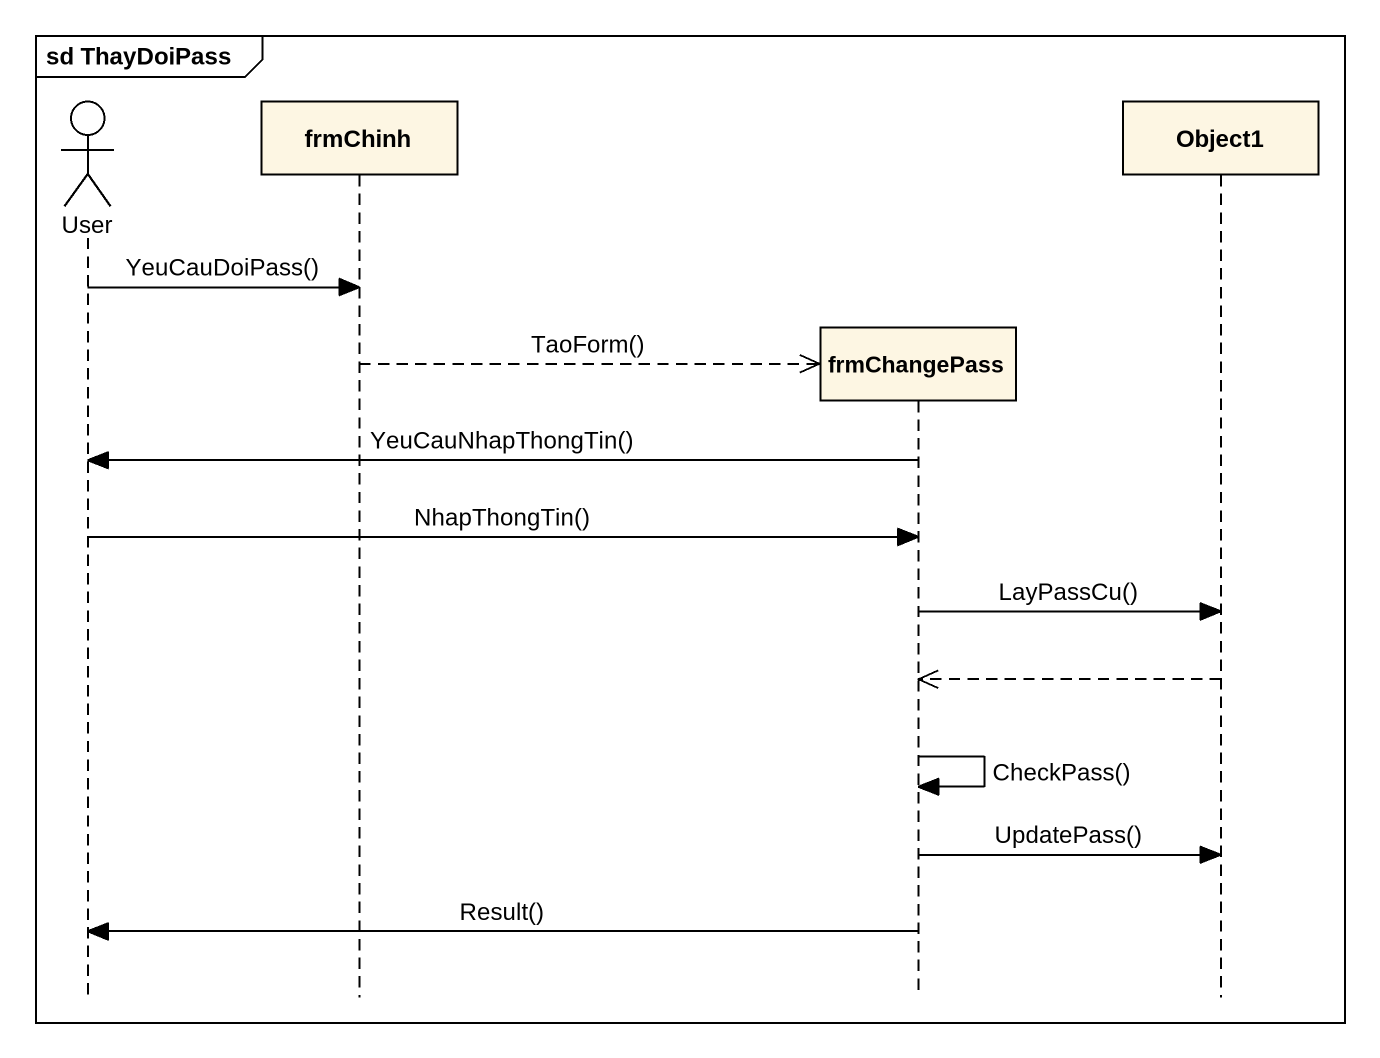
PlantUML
@startuml
mainframe sd ThayDoiPass
hide footbox
actor User
participant frmChinh
participant frmChangePass
participant Object1

User -> frmChinh : YeuCauDoiPass()
frmChinh -->> frmChangePass ** : TaoForm()
frmChangePass -> User : YeuCauNhapThongTin()
User -> frmChangePass : NhapThongTin()
frmChangePass -> Object1 : LayPassCu()
Object1 -->> frmChangePass
frmChangePass -> frmChangePass : CheckPass()
frmChangePass -> Object1 : UpdatePass()
frmChangePass -> User : Result()
@enduml
